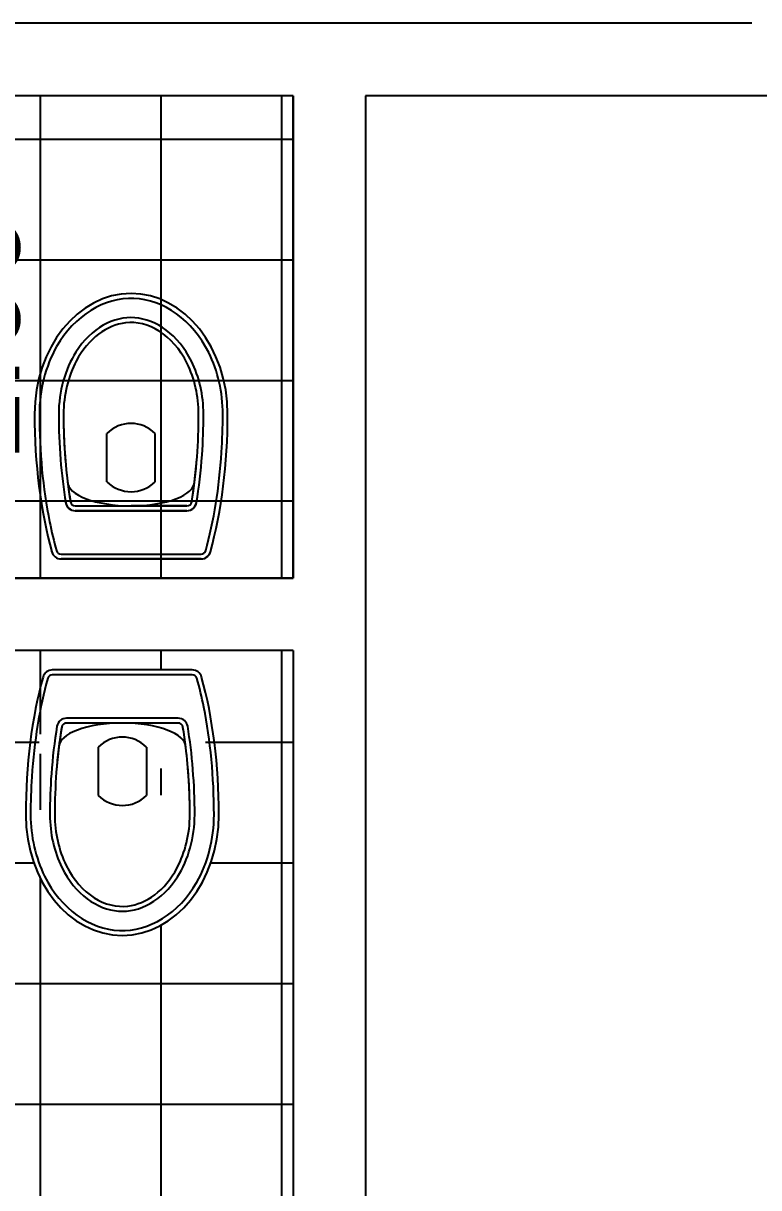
# Model space of a CAD drawing. Extents: x 2 to 41.9, y 0.3 to 42.9.
# Drawn here: x 12.276 to 13.799, y 34.863 to 37.276 of the extents above; entities that cross this region are included whole.
import ezdxf

# ---------------------------------------------------------------- set-up
doc = ezdxf.new("R2010")
doc.units = 0
doc.header["$MEASUREMENT"] = 0
doc.layers.get('0').update_dxf_attribs({"linetype": 'CONTINUOUS'})
doc.layers.get('DEFPOINTS').update_dxf_attribs({"linetype": 'CONTINUOUS'})
for name, color, linetype in [('BLOCOS', 5, 'CONTINUOUS'), ('HACHURA', 1, 'CONTINUOUS'), ('PAREDE', 7, 'CONTINUOUS')]:
    doc.layers.add(name, color=color, linetype=linetype)
doc.styles.add('PADRÃO', font='', dxfattribs={"height": 0.2})
doc.styles.get('PADRÃO').set_extended_font_data('AvantGarde Bk BT')
doc.dimstyles.new('PADRÃOS', dxfattribs={"dimtxt": 0.15, "dimasz": 0.1, "dimexe": 1.25, "dimexo": 0.625, "dimgap": 0.1, "dimtad": 0, "dimjust": 1, "dimzin": 1, "dimdsep": 46, "dimtxsty": 'PADRÃO', "dimcen": 2.5, "dimse1": 1, "dimse2": 1, "dimsd1": 1, "dimsd2": 1, "dimclrt": 1, "dimadec": 0, "dimazin": 0, "dimtfac": 1, "dimtdec": 4, "dimtmove": 0, "dimatfit": 3, "dimfxl": 1, "dimtolj": 1, "dimtzin": 0, "dimarcsym": 0})

# ---------------------------------------------------------------- blocks, each defined once
blk = doc.blocks.new('VASOSAN')
at = {"layer": 'BLOCOS'}
for p, q in [((-0.04999870165021036, 0.1999637913173729), (-0.04999870165021036, 0.300036208682684)), ((0.05000129834978395, 0.2000000000000171), (0.05000129834978395, 0.3000000000000398)), ((-0.1156899891503542, 0.1500000000000057), (0.1156563640565906, 0.1500000000000057)), ((-0.1156907586723577, 0.1400000000000148), (0.1156608751354042, 0.1400000000000148)), ((-0.144958964094414, 0.05000000000001137), (0.144958964094414, 0.05000000000001137)), ((-0.1449592708755176, 0.04000000000002046), (0.1449618675667352, 0.04000000000002046))]:
    blk.add_line(p, q, dxfattribs=at)
for centre, radius, start, end in [((-1.681254687468936e-05, 0.2500000000000284), 0.07072348561596478, 44.98962509969003, 134.9688828081831), ((-1.681254687468936e-05, 0.2500000000000284), 0.07072348561596478, 225.0311171918169, 315.01037490031), ((-0.1156907586724003, 0.1599999999999966), 0.02, 189.3867869031125, 270.0000000001221), ((-0.1156899891503826, 0.1599999999999113), 0.01, 189.3843767903272, 270.0000000002443), ((0.1156563640566048, 0.1599999999999397), 0.01, 269.9999999999185, 350.5758748885445), ((0.1156608751354185, 0.1600000000000534), 0.02, 269.9999999999593, 350.5771305827586), ((-0.1449592708755176, 0.06000000000784667), 0.02, 195.5363314444965, 269.9999999879495), ((-0.1449589640944282, 0.0600000000000307), 0.01, 195.5346797106506, 270), ((0.1449589640941156, 0.06000000000059913), 0.01, 270.0000000017912, 344.483103753554), ((0.1449618675666784, 0.06000000000008754), 0.02, 270.0000000001221, 344.463668535786)]:
    blk.add_arc(centre, radius, start, end, dxfattribs=at)
for centre, major_axis, ratio, start_param, end_param in [((1.298349786793551e-06, 0.3400000000000034), (0, 0.25), 0.8000000000000114, 4.71238898038469, 7.853981633974483), ((1.298349786793551e-06, 0.3400000000000034), (0, 0.5), 0.4000000000000057, 1.570796326794897, 2.178171401941273), ((1.298349786793551e-06, 0.3400000000000034), (0, 0.5), 0.4000000000000057, 4.10501390519934, 4.71238898038469), ((3.162615456631102e-06, 0.2000000000000171), (-0.1315416254084454, 0), 0.380107846735427, 0, 3.141592653589793)]:
    blk.add_ellipse(centre, major_axis=major_axis, ratio=ratio, start_param=start_param, end_param=end_param, dxfattribs=at)
for points, knots in [([(0.1900012983497845, 0.3400000000000034), (0.1900012983497845, 0.3848761319792686), (0.1797393390216371, 0.4296688513161939), (0.1275724019719462, 0.5345347987748141), (0.06728061332151469, 0.5774883381547511), (-0.05557463358574921, 0.5822833263597715), (-0.1176873313140447, 0.5442092108278018), (-0.1772271428546759, 0.4396819034496957), (-0.1899987016502109, 0.3899119131999385), (-0.1899987016502109, 0.3400000000000034)], [4.71238898038469, 4.71238898038469, 4.71238898038469, 4.71238898038469, 5.268704666077937, 5.268704666077937, 6.251971787216637, 6.251971787216637, 7.235238908355337, 7.235238908355337, 7.853981633974483, 7.853981633974483, 7.853981633974483, 7.853981633974483]), ([(0.1500012983497925, 0.3400000000000034), (0.1500012983497925, 0.3788440209133057), (0.1410350669412708, 0.4175642631073231), (0.09785548235792874, 0.5046356523495774), (0.05186252916044509, 0.5365242863162791), (-0.035906470330346, 0.5428969122828846), (-0.08268716521656927, 0.5186239494114204), (-0.136675398657502, 0.4336095243094746), (-0.1499987016502189, 0.3869668551708401), (-0.1499987016502189, 0.3400000000000034)], [4.71238898038469, 4.71238898038469, 4.71238898038469, 4.71238898038469, 5.267303564860582, 5.267303564860582, 6.225165062483076, 6.225165062483076, 7.18302656010557, 7.18302656010557, 7.853981633974483, 7.853981633974483, 7.853981633974483, 7.853981633974483]), ([(0.1400012983497874, 0.3400000000000034), (0.1400012983497874, 0.3772837390730786), (0.1313244408788421, 0.4146147677288923), (0.08614040026922964, 0.5057958350239744), (0.03502463044166859, 0.5349710805647021), (-0.04931088296146413, 0.5246485128546965), (-0.08846614740087944, 0.4978919085569657), (-0.1301770436703151, 0.4186244413023701), (-0.139998701650228, 0.3793231752999873), (-0.139998701650228, 0.3400000000000034)], [4.71238898038469, 4.71238898038469, 4.71238898038469, 4.71238898038469, 5.266984672173268, 5.266984672173268, 6.376176055750425, 6.376176055750425, 7.268653195712185, 7.268653195712185, 7.853981633974483, 7.853981633974483, 7.853981633974483, 7.853981633974483]), ([(-0.1899987016502109, 0.3400000000000034), (-0.1899987016502109, 0.2628456380244302), (-0.1826597402104682, 0.1857481592563204), (-0.1646350625580055, 0.0962993025843275), (-0.1598779088782436, 0.07633152029333701), (-0.1545936493339752, 0.05732178411361133)], [1.570796326794897, 1.570796326794897, 1.570796326794897, 1.570796326794897, 2.037455774227855, 2.037455774227855, 2.178171373096618, 2.178171373096618, 2.178171373096618, 2.178171373096618]), ([(0.1255213970934932, 0.158362586435743), (0.1304959230626253, 0.1883329397418549), (0.1342856674288981, 0.2197754344096836), (0.1388984311594896, 0.280892952358073), (0.1400012983497874, 0.3104504303007616), (0.1400012983497874, 0.3400000000000034)], [4.319424209334854, 4.319424209334854, 4.319424209334854, 4.319424209334854, 4.526146784234752, 4.526146784234752, 4.71238898038469, 4.71238898038469, 4.71238898038469, 4.71238898038469]), ([(0.1353910129756457, 0.1567256052765629), (0.1406375926198677, 0.1883393074453181), (0.1445703338030171, 0.2215366219332111), (0.1489940345178695, 0.2833246268364178), (0.1500012983497925, 0.3116621455754114), (0.1500012983497925, 0.3400000000000034)], [4.319414935773391, 4.319414935773391, 4.319414935773391, 4.319414935773391, 4.53527739023095, 4.53527739023095, 4.71238898038469, 4.71238898038469, 4.71238898038469, 4.71238898038469]), ([(0.1545944801337669, 0.0573247746568768), (0.1714080019636555, 0.1178830224408784), (0.1827947395838834, 0.188231392050767), (0.1891612343353728, 0.2873542333339003), (0.1900012983497845, 0.3136769834079587), (0.1900012983497845, 0.3400000000000034)], [4.105016649121983, 4.105016649121983, 4.105016649121983, 4.105016649121983, 4.553177186481221, 4.553177186481221, 4.71238898038469, 4.71238898038469, 4.71238898038469, 4.71238898038469])]:
    blk.add_open_spline(points, degree=3, knots=knots, dxfattribs=at)
for points in [[(-0.1499987016502189, 0.3400000000000034), (-0.1499987016502189, 0.2771333061211863), (-0.1449377691834997, 0.2142947379843179), (-0.1354229546785177, 0.1567380311504962)], [(-0.1399987016502138, 0.3400000000000034), (-0.1399987016502138, 0.2776703725988909), (-0.1349701841103865, 0.2153313553609451), (-0.1255561557510418, 0.1583694305881238)]]:
    blk.add_open_spline(points, degree=3, dxfattribs=at)
blk = doc.blocks.new('*D44')
at = {"color": 0, "linetype": 'ByBlock', "ltscale": 0.015}
for p, q in [((143.6079886768518, 150.8400570419524), (143.6079886768518, 150.711279569425)), ((143.6079886768518, 149.8400570419524), (143.6079886768518, 149.9688345144799))]:
    blk.add_line(p, q, dxfattribs=at)
at = {"layer": 'DEFPOINTS', "color": 0, "linetype": 'ByBlock', "ltscale": 0.015}
for p in [(144.2733502805891, 150.8400570419524), (143.6079886768518, 149.8400570419524), (144.2733502805891, 149.8400570419524)]:
    blk.add_point(p, dxfattribs=at)
at = {"color": 1, "linetype": 'ByBlock', "ltscale": 0.015, "insert": (143.6079886768518, 150.3400570419524), "char_height": 0.2, "attachment_point": 5, "rotation": 90, "style": 'PADRÃO'}
blk.add_mtext('\\A1;1.00', dxfattribs=at)

msp = doc.modelspace()

# ---------------------------------------------------------------- hatches: boundary and pattern name
at = {"layer": 'HACHURA', "ltscale": 0.015}
h = msp.add_hatch(dxfattribs=at)
h.set_pattern_fill('NET', color=256, scale=2, style=0)
h.set_pattern_definition([(0, (-131.4387593750527, -113.7138025247024), (0, 0.25), []), (90, (-131.4387593750527, -113.7138025247024), (-0.25, 1.530757942277972e-17), [])])
h.paths.add_polyline_path([(11.73634810441314, 37.12625451724993), (11.73634810441314, 37.27625451724995), (10.99634810441313, 37.27625451724996), (10.99634810441313, 37.12625451724995), (11.04634810441314, 37.12625451724995), (11.04634810441314, 36.32625451724994, 0.4580704259902203)])
edge = h.paths.add_edge_path()
edge.add_line((11.76634810441314, 37.12625451725003), (11.73634810441314, 37.12625451724992))
edge.add_arc((11.04634810441314, 37.02381701724993), 0.6975624999999972, -90, 8.444460412284172, ccw=False)
edge.add_line((11.04634810441314, 36.32625451724994), (10.99634810441313, 36.32625451724993))
edge.add_line((10.99634810441313, 36.32625451724993), (10.99634810441313, 37.12625451724995))
edge.add_line((10.99634810441313, 37.12625451724995), (10.96634810441313, 37.12625451724995))
edge.add_line((10.96634810441313, 37.12625451724995), (10.83459090553632, 37.12625451725))
edge.add_line((10.83459090553632, 37.12625451725), (10.83459090553632, 36.12625451725003))
edge.add_line((10.83459090553632, 36.12625451725003), (11.60837815948313, 36.12625451725003))
edge.add_arc((12.1757404775833, 36.37625451725003), 0.6200000000000047, 180, 203.7799947314119, ccw=False)
edge.add_ellipse((11.8657404775833, 36.37625451725003), major_axis=(0.3100000000000023, 0), ratio=0.645161290322576, start_angle=0, end_angle=180, ccw=False)
edge.add_arc((11.55574047758335, 36.37625451725003), 0.6200000000000075, 336.22000526858824, 359.9999999999619, ccw=False)
edge.add_line((12.12310279568353, 36.12625451725003), (12.83459090553632, 36.12625451725003))
edge.add_line((12.83459090553632, 36.12625451725003), (12.83459090553631, 37.12625451725006))
edge.add_line((12.83459090553631, 37.12625451725006), (11.76634810441314, 37.12625451725003))
edge = h.paths.add_edge_path(flags=16)
edge.add_ellipse((12.49900964990624, 36.46625451725004), major_axis=(0, 0.25), ratio=0.8000000000000114, start_angle=270, end_angle=450, ccw=False)
edge.add_ellipse((12.49900964990624, 36.46625451725004), major_axis=(0, 0.5), ratio=0.4000000000000057, start_angle=235.1999716104384, end_angle=270, ccw=False)
edge.add_arc((12.64397021912313, 36.18625451725008), 0.02000000000002895, 270.0000000000051, 348.17726239963224, ccw=False)
edge.add_line((12.64397021912313, 36.16625451725005), (12.35404908068094, 36.16625451725005))
edge.add_arc((12.35404908068311, 36.18625451725005), 0.01999999999999963, 191.8227371116409, 269.9999999937712, ccw=False)
edge.add_ellipse((12.49900964990624, 36.46625451725004), major_axis=(0, 0.5), ratio=0.4000000000000057, start_angle=90, end_angle=124.80002838732861, ccw=False)
edge = h.paths.add_edge_path(flags=0)
edge.add_ellipse((12.49900964990624, 36.46625451725004), major_axis=(0, 0.25), ratio=0.8000000000000114, start_angle=270, end_angle=450, ccw=False)
edge.add_ellipse((12.49900964990624, 36.46625451725004), major_axis=(0, 0.5), ratio=0.4000000000000057, start_angle=235.1999716104384, end_angle=270, ccw=False)
edge.add_arc((12.64397021912312, 36.18625451725005), 0.02000000000000036, 270.00000000003564, 348.1772623965156, ccw=False)
edge.add_line((12.64397021912313, 36.16625451725005), (12.35404908068094, 36.16625451725005))
edge.add_arc((12.35404908068311, 36.18625451725005), 0.01999999999999963, 191.8227371116409, 269.9999999937712, ccw=False)
edge.add_ellipse((12.49900964990624, 36.46625451725004), major_axis=(0, 0.5), ratio=0.4000000000000057, start_angle=90, end_angle=124.80002838732861, ccw=False)
h.paths.add_polyline_path([(12.33478463653394, 36.18088039484514, -87591.22421088778), (12.33478488197233, 36.18087951510763, -24280.77721393522), (12.33478576770821, 36.18087634160857, -2.318217611569753e-05), (12.33478526907977, 36.18087812789375, -3.549918195385507e-05), (12.33478450584428, 36.18088086334615, -26818.30775939527), (12.33478530754894, 36.18087799005912, -3.100011118157728e-05), (12.33478464100528, 36.18088037881688, -28039.89899806089), (12.33478540784292, 36.18087763072477, -8.8520753430567e-05), (12.33478350518637, 36.18088445200101), (12.33478351233554, 36.18088442635279, 5.231645901669556e-05)], flags=16)
edge = h.paths.add_edge_path()
edge.add_line((12.83459090553632, 35.97625451725), (10.83459090553632, 35.97625451725003))
edge.add_line((10.83459090553632, 35.97625451725003), (10.83459090553632, 35.50704598190881))
edge.add_arc((11.08459090553632, 34.93968366380864), 0.6200000000000047, 90.00000000000063, 113.77999473141259, ccw=False)
edge.add_ellipse((11.08459090553632, 35.24968366380864), major_axis=(-5.694419545274096e-17, -0.3100000000000023), ratio=0.645161290322576, start_angle=0, end_angle=180, ccw=False)
edge.add_arc((11.08459090553631, 35.55968366380858), 0.6200000000000077, 246.2200052685888, 269.99999999996, ccw=False)
edge.add_line((10.83459090553632, 34.9923213457084), (10.83459090553632, 33.27625451725004))
edge.add_line((10.83459090553632, 33.27625451725004), (12.83459090553632, 33.27625451725004))
edge.add_line((12.83459090553632, 33.27625451725004), (12.83459090553632, 33.99269660395262))
edge.add_line((12.83459090553632, 33.99269660395262), (12.83459090553629, 34.02269660395258))
edge.add_arc((12.73215340553631, 34.71269660395259), 0.6975625000000055, 180, 278.44446041228343, ccw=False)
edge.add_line((12.03459090553631, 34.71269660395259), (12.03459090553631, 34.7626966039526))
edge.add_line((12.03459090553631, 34.7626966039526), (12.83459090553632, 34.76269660395261))
edge.add_line((12.83459090553632, 34.76269660395261), (12.83459090553632, 34.79269660395261))
edge.add_line((12.83459090553632, 34.79269660395261), (12.83459090553632, 35.97625451725))
edge = h.paths.add_edge_path(flags=16)
edge.add_arc((12.62577143204875, 35.91625451724997), 0.02000000000000321, 11.822737111930223, 89.9999999937661, ccw=False)
edge.add_ellipse((12.48081086282562, 35.63625451724999), major_axis=(-8.72096990976734e-15, -0.5), ratio=0.4000000000000057, start_angle=90, end_angle=124.80002838732861, ccw=False)
edge.add_ellipse((12.48081086282562, 35.63625451724999), major_axis=(-4.36048495488367e-15, -0.25), ratio=0.8000000000000114, start_angle=270, end_angle=450, ccw=False)
edge.add_ellipse((12.48081086282562, 35.63625451724999), major_axis=(-8.72096990976734e-15, -0.5), ratio=0.4000000000000057, start_angle=235.1999716104384, end_angle=270, ccw=False)
edge.add_arc((12.33585029360874, 35.91625451724998), 0.02000000000000035, 90.00000000003558, 168.1772623967661, ccw=False)
edge.add_line((12.33585029360873, 35.93625451724998), (12.62577143205092, 35.93625451724998))
h.paths.add_polyline_path([(12.83459090553632, 34.7626966039526), (12.83459090553632, 34.71269660395259), (12.03459090553631, 34.71269660395259, 0.4580704259902459), (12.83459090553636, 34.0226966039526), (12.98459090553632, 34.0226966039526), (12.98459090553632, 34.76269660395261)])
h.paths.add_polyline_path([(12.01510842267814, 36.3050319897775), (12.01510842267814, 36.94747704472256), (12.3233501809199, 36.94747704472256), (12.3233501809199, 36.3050319897775)], flags=25)
h.paths.add_polyline_path([(12.01510842267814, 36.3050319897775), (12.01510842267814, 36.94747704472256), (12.3233501809199, 36.94747704472256), (12.3233501809199, 36.3050319897775)], flags=24)
h.paths.add_polyline_path([(11.90643156487696, 33.68324260538852), (12.58459090553631, 33.68324260538852), (12.58459090553631, 33.37500084714677), (11.90643156487696, 33.37500084714677)], flags=24)
h.paths.add_polyline_path([(10.97040283616161, 33.52625451725005), (10.97040283616161, 34.20441385790939), (11.27864459440337, 34.20441385790939), (11.27864459440337, 33.52625451725005)], flags=24)
h.paths.add_polyline_path([(11.90643156487696, 33.68324260538852), (12.58459090553631, 33.68324260538852), (12.58459090553631, 33.37500084714677), (11.90643156487696, 33.37500084714677)], flags=8)
h.paths.add_polyline_path([(10.97040283616161, 33.52625451725005), (10.97040283616161, 34.20441385790939), (11.27864459440337, 34.20441385790939), (11.27864459440337, 33.52625451725005)], flags=8)
h.paths.add_polyline_path([(11.28143381974707, 34.85092742682333), (11.99393381974707, 34.85092742682333), (11.99393381974707, 35.16287797627388), (11.28143381974707, 35.16287797627388)], flags=24)

# ---------------------------------------------------------------- linework, layer by layer
at = {"layer": 'BLOCOS'}
for p, q in [((12.44900964990623, 36.32621830856741), (12.44900964990623, 36.42629072593272)), ((12.54900964990625, 36.32625451725005), (12.54900964990625, 36.42625451725007)), ((12.3833183624061, 36.27625451725004), (12.61466471561303, 36.27625451725004)), ((12.38331759288408, 36.26625451725005), (12.61466922669186, 36.26625451725005)), ((12.35404938746203, 36.17625451725004), (12.64396731565088, 36.17625451725004)), ((12.35404908068094, 36.16625451725005), (12.64397021912319, 36.16625451725005)), ((12.62577143205093, 35.93625451724998), (12.33585029360867, 35.93625451724998)), ((12.62577112526981, 35.92625451724999), (12.33585319708098, 35.92625451724999)), ((12.59650291984775, 35.83625451724998), (12.36515128604, 35.83625451724998)), ((12.59650215032576, 35.82625451724999), (12.3651557971188, 35.82625451724999)), ((12.43081086282561, 35.77625451724998), (12.43081086282561, 35.67625451724996)), ((12.5308108628256, 35.77629072593263), (12.5308108628256, 35.67621830856731))]:
    msp.add_line(p, q, dxfattribs=at)
for centre, radius, start, end in [((12.49899153900958, 36.37625451725006), 0.07072348561596478, 44.98962509969003, 134.9688828081831), ((12.49899153900958, 36.37625451725006), 0.07072348561596478, 225.0311171918169, 315.01037490031), ((12.38331759288405, 36.28625451725003), 0.02, 189.3867869031125, 270.0000000001221), ((12.38331836240607, 36.28625451724994), 0.01, 189.3843767903272, 270.0000000002443), ((12.61466471561306, 36.28625451724997), 0.01, 269.9999999999185, 350.5758748885445), ((12.61466922669186, 36.28625451725009), 0.02, 269.9999999999593, 350.5771305827586), ((12.35404908068094, 36.18625451725788), 0.02, 195.5363314444965, 269.9999999879495), ((12.35404938746203, 36.18625451725006), 0.01, 195.5346797106506, 270), ((12.64396731565057, 36.18625451725063), 0.01, 270.0000000017912, 344.483103753554), ((12.64397021912313, 36.18625451725012), 0.02, 270.0000000001221, 344.463668535786), ((12.33585029360873, 35.91625451724991), 0.02, 90.0000000001211, 164.463668535785), ((12.62577143205093, 35.91625451724215), 0.02, 15.53633144449555, 89.99999998794853), ((12.33585319708129, 35.9162545172494), 0.01, 90.00000000179024, 164.4831037535531), ((12.62577112526984, 35.91625451724997), 0.01, 15.53467971064961, 89.99999999999895), ((12.36515128604, 35.81625451724994), 0.02, 89.99999999995828, 170.5771305827576), ((12.59650291984781, 35.81625451725), 0.02, 9.386786903111489, 90.0000000001211), ((12.3651557971188, 35.81625451725006), 0.01, 89.99999999991759, 170.5758748885436), ((12.59650215032579, 35.81625451725009), 0.01, 9.384376790326145, 90.00000000024326), ((12.48082897372228, 35.72625451724997), 0.07072348561596478, 45.03111719181589, 135.010374900309), ((12.48082897372228, 35.72625451724997), 0.07072348561596478, 224.989625099689, 314.9688828081822)]:
    msp.add_arc(centre, radius, start, end, dxfattribs=at)
for centre, major_axis, ratio, start_param, end_param in [((12.49900964990624, 36.46625451725004), (0, 0.25), 0.8000000000000114, 4.71238898038469, 7.853981633974483), ((12.49900964990624, 36.46625451725004), (0, 0.25), 0.8000000000000114, 4.71238898038469, 7.853981633974483), ((12.49900964990624, 36.46625451725004), (0, 0.5), 0.4000000000000057, 1.570796326794897, 2.178171401941273), ((12.49900964990624, 36.46625451725004), (0, 0.5), 0.4000000000000057, 1.570796326794897, 2.178171401941273), ((12.49900964990624, 36.46625451725004), (0, 0.5), 0.4000000000000057, 4.10501390519934, 4.71238898038469), ((12.49900964990624, 36.46625451725004), (0, 0.5), 0.4000000000000057, 4.10501390519934, 4.71238898038469), ((12.49901151417191, 36.32625451725005), (-0.1315416254084454, 0), 0.380107846735427, 0, 3.141592653589793), ((12.49901151417191, 36.32625451725005), (-0.1315416254084454, 0), 0.380107846735427, 0, 1.570396823569564), ((12.49901151417191, 36.32625451725005), (-0.1315416254084454, 0), 0.380107846735427, 0, 1.570396823569564), ((12.49901151417191, 36.32625451725005), (-0.1315416254084454, 0), 0.380107846735427, 0, 1.570396823569564), ((12.49901151417191, 36.32625451725005), (-0.1315416254084454, 0), 0.380107846735427, 0, 1.570396823569564), ((12.49901151417191, 36.32625451725005), (-0.1315416254084454, 0), 0.380107846735427, 0, 1.570396823569564), ((12.49901151417191, 36.32625451725005), (-0.1315416254084454, 0), 0.380107846735427, 0, 1.570396823569564), ((12.49901151417191, 36.32625451725005), (-0.1315416254084454, 0), 0.380107846735427, 0, 1.570396823569564), ((12.49901151417191, 36.32625451725005), (-0.1315416254084454, 0), 0.380107846735427, 1.571195830020229, 3.141592653589793), ((12.49901151417191, 36.32625451725005), (-0.1315416254084454, 0), 0.380107846735427, 1.571195830020229, 3.141592653589793), ((12.49901151417191, 36.32625451725005), (-0.1315416254084454, 0), 0.380107846735427, 1.571195830020229, 3.141592653589793), ((12.49901151417191, 36.32625451725005), (-0.1315416254084454, 0), 0.380107846735427, 1.571195830020229, 3.141592653589793), ((12.49901151417191, 36.32625451725005), (-0.1315416254084454, 0), 0.380107846735427, 1.571195830020229, 3.141592653589793), ((12.49901151417191, 36.32625451725005), (-0.1315416254084454, 0), 0.380107846735427, 1.571195830020229, 3.141592653589793), ((12.49901151417191, 36.32625451725005), (-0.1315416254084454, 0), 0.380107846735427, 1.571195830020229, 3.141592653589793), ((12.49901151417191, 36.32625451725005), (-0.1315416254084454, 0), 0.380107846735427, 1.570396823569564, 1.571195830020229), ((12.49901151417191, 36.32625451725005), (-0.1315416254084454, 0), 0.380107846735427, 1.570396823569564, 1.571195830020229), ((12.49901151417191, 36.32625451725005), (-0.1315416254084454, 0), 0.380107846735427, 1.570396823569564, 1.571195830020229), ((12.49901151417191, 36.32625451725005), (-0.1315416254084454, 0), 0.380107846735427, 1.570396823569564, 1.571195830020229), ((12.49901151417191, 36.32625451725005), (-0.1315416254084454, 0), 0.380107846735427, 1.570396823569564, 1.571195830020229), ((12.49901151417191, 36.32625451725005), (-0.1315416254084454, 0), 0.380107846735427, 1.570396823569564, 1.571195830020229), ((12.49901151417191, 36.32625451725005), (-0.1315416254084454, 0), 0.380107846735427, 1.570396823569564, 1.571195830020229), ((12.48081086282562, 35.63625451724999), (-8.72096990976734e-15, -0.5), 0.4000000000000057, 4.10501390519934, 4.71238898038469), ((12.48081086282562, 35.63625451724999), (-8.72096990976734e-15, -0.5), 0.4000000000000057, 4.10501390519934, 4.71238898038469), ((12.48081086282562, 35.63625451724999), (-8.72096990976734e-15, -0.5), 0.4000000000000057, 1.570796326794897, 2.178171401941273), ((12.48081086282562, 35.63625451724999), (-8.72096990976734e-15, -0.5), 0.4000000000000057, 1.570796326794897, 2.178171401941273), ((12.48080899855995, 35.77625451724998), (0.1315416254084454, -2.294341114137878e-15), 0.380107846735427, 0, 3.141592653589793), ((12.48080899855995, 35.77625451724998), (0.1315416254084454, -2.294341114137878e-15), 0.380107846735427, 1.571195830020236, 3.141592653589793), ((12.48080899855995, 35.77625451724998), (0.1315416254084454, -2.294341114137878e-15), 0.380107846735427, 1.570396823569571, 1.571195830020236), ((12.48080899855995, 35.77625451724998), (0.1315416254084454, -2.294341114137878e-15), 0.380107846735427, 0, 1.570396823569571), ((12.48081086282562, 35.63625451724999), (-4.36048495488367e-15, -0.25), 0.8000000000000114, 4.71238898038469, 7.853981633974483), ((12.48081086282562, 35.63625451724999), (-4.36048495488367e-15, -0.25), 0.8000000000000114, 4.71238898038469, 7.853981633974483)]:
    msp.add_ellipse(centre, major_axis=major_axis, ratio=ratio, start_param=start_param, end_param=end_param, dxfattribs=at)
for points, knots in [([(12.68900964990624, 36.46625451725004), (12.68900964990624, 36.5111306492293), (12.67874769057809, 36.55592336856623), (12.6265807535284, 36.66078931602485), (12.56628896487797, 36.70374285540478), (12.44343371797069, 36.7085378436098), (12.38132102024241, 36.67046372807783), (12.32178120870176, 36.56593642069973), (12.30900964990624, 36.51616643044997), (12.30900964990624, 36.46625451725004)], [4.71238898038469, 4.71238898038469, 4.71238898038469, 4.71238898038469, 5.268704666077937, 5.268704666077937, 6.251971787216637, 6.251971787216637, 7.235238908355337, 7.235238908355337, 7.853981633974483, 7.853981633974483, 7.853981633974483, 7.853981633974483]), ([(12.68900964990624, 36.46625451725004), (12.68900964990624, 36.5111306492293), (12.67874769057809, 36.55592336856623), (12.6265807535284, 36.66078931602485), (12.56628896487797, 36.70374285540478), (12.44343371797069, 36.7085378436098), (12.38132102024241, 36.67046372807783), (12.32178120870176, 36.56593642069973), (12.30900964990624, 36.51616643044997), (12.30900964990624, 36.46625451725004)], [4.71238898038469, 4.71238898038469, 4.71238898038469, 4.71238898038469, 5.268704666077937, 5.268704666077937, 6.251971787216637, 6.251971787216637, 7.235238908355337, 7.235238908355337, 7.853981633974483, 7.853981633974483, 7.853981633974483, 7.853981633974483]), ([(12.68900964990624, 36.46625451725004), (12.68900964990624, 36.5111306492293), (12.67874769057809, 36.55592336856623), (12.6265807535284, 36.66078931602485), (12.56628896487797, 36.70374285540478), (12.44343371797069, 36.7085378436098), (12.38132102024241, 36.67046372807783), (12.32178120870176, 36.56593642069973), (12.30900964990624, 36.51616643044997), (12.30900964990624, 36.46625451725004)], [4.71238898038469, 4.71238898038469, 4.71238898038469, 4.71238898038469, 5.268704666077937, 5.268704666077937, 6.251971787216637, 6.251971787216637, 7.235238908355337, 7.235238908355337, 7.853981633974483, 7.853981633974483, 7.853981633974483, 7.853981633974483]), ([(12.68900964990624, 36.46625451725004), (12.68900964990624, 36.5111306492293), (12.67874769057809, 36.55592336856623), (12.6265807535284, 36.66078931602485), (12.56628896487797, 36.70374285540478), (12.44343371797069, 36.7085378436098), (12.38132102024241, 36.67046372807783), (12.32178120870176, 36.56593642069973), (12.30900964990624, 36.51616643044997), (12.30900964990624, 36.46625451725004)], [4.71238898038469, 4.71238898038469, 4.71238898038469, 4.71238898038469, 5.268704666077937, 5.268704666077937, 6.251971787216637, 6.251971787216637, 7.235238908355337, 7.235238908355337, 7.853981633974483, 7.853981633974483, 7.853981633974483, 7.853981633974483]), ([(12.68900964990624, 36.46625451725004), (12.68900964990624, 36.5111306492293), (12.67874769057809, 36.55592336856623), (12.6265807535284, 36.66078931602485), (12.56628896487797, 36.70374285540478), (12.44343371797069, 36.7085378436098), (12.38132102024241, 36.67046372807783), (12.32178120870176, 36.56593642069973), (12.30900964990624, 36.51616643044997), (12.30900964990624, 36.46625451725004)], [4.71238898038469, 4.71238898038469, 4.71238898038469, 4.71238898038469, 5.268704666077937, 5.268704666077937, 6.251971787216637, 6.251971787216637, 7.235238908355337, 7.235238908355337, 7.853981633974483, 7.853981633974483, 7.853981633974483, 7.853981633974483]), ([(12.64900964990625, 36.46625451725004), (12.64900964990625, 36.50509853816334), (12.64004341849773, 36.54381878035736), (12.5968638339144, 36.63089016959961), (12.5508708807169, 36.66277880356631), (12.46310188122609, 36.66915142953292), (12.4163211863399, 36.64487846666145), (12.36233295289895, 36.55986404155951), (12.34900964990624, 36.51322137242087), (12.34900964990624, 36.46625451725004)], [4.71238898038469, 4.71238898038469, 4.71238898038469, 4.71238898038469, 5.267303564860582, 5.267303564860582, 6.225165062483076, 6.225165062483076, 7.18302656010557, 7.18302656010557, 7.853981633974483, 7.853981633974483, 7.853981633974483, 7.853981633974483]), ([(12.64900964990625, 36.46625451725004), (12.64900964990625, 36.50509853816334), (12.64004341849773, 36.54381878035736), (12.5968638339144, 36.63089016959961), (12.5508708807169, 36.66277880356631), (12.46310188122609, 36.66915142953292), (12.4163211863399, 36.64487846666145), (12.36233295289895, 36.55986404155951), (12.34900964990624, 36.51322137242087), (12.34900964990624, 36.46625451725004)], [4.71238898038469, 4.71238898038469, 4.71238898038469, 4.71238898038469, 5.267303564860582, 5.267303564860582, 6.225165062483076, 6.225165062483076, 7.18302656010557, 7.18302656010557, 7.853981633974483, 7.853981633974483, 7.853981633974483, 7.853981633974483]), ([(12.64900964990625, 36.46625451725004), (12.64900964990625, 36.50509853816334), (12.64004341849773, 36.54381878035736), (12.5968638339144, 36.63089016959961), (12.5508708807169, 36.66277880356631), (12.46310188122609, 36.66915142953292), (12.4163211863399, 36.64487846666145), (12.36233295289895, 36.55986404155951), (12.34900964990624, 36.51322137242087), (12.34900964990624, 36.46625451725004)], [4.71238898038469, 4.71238898038469, 4.71238898038469, 4.71238898038469, 5.267303564860582, 5.267303564860582, 6.225165062483076, 6.225165062483076, 7.18302656010557, 7.18302656010557, 7.853981633974483, 7.853981633974483, 7.853981633974483, 7.853981633974483]), ([(12.64900964990625, 36.46625451725004), (12.64900964990625, 36.50509853816334), (12.64004341849773, 36.54381878035736), (12.5968638339144, 36.63089016959961), (12.5508708807169, 36.66277880356631), (12.46310188122609, 36.66915142953292), (12.4163211863399, 36.64487846666145), (12.36233295289895, 36.55986404155951), (12.34900964990624, 36.51322137242087), (12.34900964990624, 36.46625451725004)], [4.71238898038469, 4.71238898038469, 4.71238898038469, 4.71238898038469, 5.267303564860582, 5.267303564860582, 6.225165062483076, 6.225165062483076, 7.18302656010557, 7.18302656010557, 7.853981633974483, 7.853981633974483, 7.853981633974483, 7.853981633974483]), ([(12.64900964990625, 36.46625451725004), (12.64900964990625, 36.50509853816334), (12.64004341849773, 36.54381878035736), (12.5968638339144, 36.63089016959961), (12.5508708807169, 36.66277880356631), (12.46310188122609, 36.66915142953292), (12.4163211863399, 36.64487846666145), (12.36233295289895, 36.55986404155951), (12.34900964990624, 36.51322137242087), (12.34900964990624, 36.46625451725004)], [4.71238898038469, 4.71238898038469, 4.71238898038469, 4.71238898038469, 5.267303564860582, 5.267303564860582, 6.225165062483076, 6.225165062483076, 7.18302656010557, 7.18302656010557, 7.853981633974483, 7.853981633974483, 7.853981633974483, 7.853981633974483]), ([(12.64900964990625, 36.46625451725004), (12.64900964990625, 36.50509853816334), (12.64004341849773, 36.54381878035736), (12.5968638339144, 36.63089016959961), (12.5508708807169, 36.66277880356631), (12.46310188122609, 36.66915142953292), (12.4163211863399, 36.64487846666145), (12.36233295289895, 36.55986404155951), (12.34900964990624, 36.51322137242087), (12.34900964990624, 36.46625451725004)], [4.71238898038469, 4.71238898038469, 4.71238898038469, 4.71238898038469, 5.267303564860582, 5.267303564860582, 6.225165062483076, 6.225165062483076, 7.18302656010557, 7.18302656010557, 7.853981633974483, 7.853981633974483, 7.853981633974483, 7.853981633974483]), ([(12.63900964990623, 36.46625451725004), (12.63900964990623, 36.50353825632311), (12.6303327924353, 36.54086928497892), (12.5851487518257, 36.63205035227401), (12.53403298199814, 36.66122559781473), (12.44969746859499, 36.65090303010473), (12.41054220415558, 36.624146425807), (12.36883130788615, 36.5448789585524), (12.35900964990623, 36.50557769255002), (12.35900964990623, 36.46625451725004)], [4.71238898038469, 4.71238898038469, 4.71238898038469, 4.71238898038469, 5.266984672173268, 5.266984672173268, 6.376176055750425, 6.376176055750425, 7.268653195712185, 7.268653195712185, 7.853981633974483, 7.853981633974483, 7.853981633974483, 7.853981633974483]), ([(12.63900964990623, 36.46625451725004), (12.63900964990623, 36.50353825632311), (12.6303327924353, 36.54086928497892), (12.5851487518257, 36.63205035227401), (12.53403298199814, 36.66122559781473), (12.44969746859499, 36.65090303010473), (12.41054220415558, 36.624146425807), (12.36883130788615, 36.5448789585524), (12.35900964990623, 36.50557769255002), (12.35900964990623, 36.46625451725004)], [4.71238898038469, 4.71238898038469, 4.71238898038469, 4.71238898038469, 5.266984672173268, 5.266984672173268, 6.376176055750425, 6.376176055750425, 7.268653195712185, 7.268653195712185, 7.853981633974483, 7.853981633974483, 7.853981633974483, 7.853981633974483]), ([(12.63900964990623, 36.46625451725004), (12.63900964990623, 36.50353825632311), (12.6303327924353, 36.54086928497892), (12.5851487518257, 36.63205035227401), (12.53403298199814, 36.66122559781473), (12.44969746859499, 36.65090303010473), (12.41054220415558, 36.624146425807), (12.36883130788615, 36.5448789585524), (12.35900964990623, 36.50557769255002), (12.35900964990623, 36.46625451725004)], [4.71238898038469, 4.71238898038469, 4.71238898038469, 4.71238898038469, 5.266984672173268, 5.266984672173268, 6.376176055750425, 6.376176055750425, 7.268653195712185, 7.268653195712185, 7.853981633974483, 7.853981633974483, 7.853981633974483, 7.853981633974483]), ([(12.63900964990623, 36.46625451725004), (12.63900964990623, 36.50353825632311), (12.6303327924353, 36.54086928497892), (12.5851487518257, 36.63205035227401), (12.53403298199814, 36.66122559781473), (12.44969746859499, 36.65090303010473), (12.41054220415558, 36.624146425807), (12.36883130788615, 36.5448789585524), (12.35900964990623, 36.50557769255002), (12.35900964990623, 36.46625451725004)], [4.71238898038469, 4.71238898038469, 4.71238898038469, 4.71238898038469, 5.266984672173268, 5.266984672173268, 6.376176055750425, 6.376176055750425, 7.268653195712185, 7.268653195712185, 7.853981633974483, 7.853981633974483, 7.853981633974483, 7.853981633974483]), ([(12.63900964990623, 36.46625451725004), (12.63900964990623, 36.50353825632311), (12.6303327924353, 36.54086928497892), (12.5851487518257, 36.63205035227401), (12.53403298199814, 36.66122559781473), (12.44969746859499, 36.65090303010473), (12.41054220415558, 36.624146425807), (12.36883130788615, 36.5448789585524), (12.35900964990623, 36.50557769255002), (12.35900964990623, 36.46625451725004)], [4.71238898038469, 4.71238898038469, 4.71238898038469, 4.71238898038469, 5.266984672173268, 5.266984672173268, 6.376176055750425, 6.376176055750425, 7.268653195712185, 7.268653195712185, 7.853981633974483, 7.853981633974483, 7.853981633974483, 7.853981633974483]), ([(12.63900964990623, 36.46625451725004), (12.63900964990623, 36.50353825632311), (12.6303327924353, 36.54086928497892), (12.5851487518257, 36.63205035227401), (12.53403298199814, 36.66122559781473), (12.44969746859499, 36.65090303010473), (12.41054220415558, 36.624146425807), (12.36883130788615, 36.5448789585524), (12.35900964990623, 36.50557769255002), (12.35900964990623, 36.46625451725004)], [4.71238898038469, 4.71238898038469, 4.71238898038469, 4.71238898038469, 5.266984672173268, 5.266984672173268, 6.376176055750425, 6.376176055750425, 7.268653195712185, 7.268653195712185, 7.853981633974483, 7.853981633974483, 7.853981633974483, 7.853981633974483]), ([(12.63900964990623, 36.46625451725004), (12.63900964990623, 36.50353825632311), (12.6303327924353, 36.54086928497892), (12.5851487518257, 36.63205035227401), (12.53403298199814, 36.66122559781473), (12.44969746859499, 36.65090303010473), (12.41054220415558, 36.624146425807), (12.36883130788615, 36.5448789585524), (12.35900964990623, 36.50557769255002), (12.35900964990623, 36.46625451725004)], [4.71238898038469, 4.71238898038469, 4.71238898038469, 4.71238898038469, 5.266984672173268, 5.266984672173268, 6.376176055750425, 6.376176055750425, 7.268653195712185, 7.268653195712185, 7.853981633974483, 7.853981633974483, 7.853981633974483, 7.853981633974483]), ([(12.63900964990623, 36.46625451725004), (12.63900964990623, 36.50353825632311), (12.6303327924353, 36.54086928497892), (12.5851487518257, 36.63205035227401), (12.53403298199814, 36.66122559781473), (12.44969746859499, 36.65090303010473), (12.41054220415558, 36.624146425807), (12.36883130788615, 36.5448789585524), (12.35900964990623, 36.50557769255002), (12.35900964990623, 36.46625451725004)], [4.71238898038469, 4.71238898038469, 4.71238898038469, 4.71238898038469, 5.266984672173268, 5.266984672173268, 6.376176055750425, 6.376176055750425, 7.268653195712185, 7.268653195712185, 7.853981633974483, 7.853981633974483, 7.853981633974483, 7.853981633974483]), ([(12.30900964990624, 36.46625451725004), (12.30900964990624, 36.38910015527446), (12.316348611346, 36.31200267650635), (12.33437328899845, 36.22255381983436), (12.33913044267823, 36.20258603754337), (12.34441470222248, 36.18357630136364)], [1.570796326794897, 1.570796326794897, 1.570796326794897, 1.570796326794897, 2.037455774227855, 2.037455774227855, 2.178171373096618, 2.178171373096618, 2.178171373096618, 2.178171373096618]), ([(12.30900964990624, 36.46625451725004), (12.30900964990624, 36.38910015527446), (12.316348611346, 36.31200267650635), (12.33437328899845, 36.22255381983436), (12.33913044267823, 36.20258603754337), (12.34441470222248, 36.18357630136364)], [1.570796326794897, 1.570796326794897, 1.570796326794897, 1.570796326794897, 2.037455774227855, 2.037455774227855, 2.178171373096618, 2.178171373096618, 2.178171373096618, 2.178171373096618]), ([(12.30900964990624, 36.46625451725004), (12.30900964990624, 36.38910015527446), (12.316348611346, 36.31200267650635), (12.33437328899845, 36.22255381983436), (12.33913044267823, 36.20258603754337), (12.34441470222248, 36.18357630136364)], [1.570796326794897, 1.570796326794897, 1.570796326794897, 1.570796326794897, 2.037455774227855, 2.037455774227855, 2.178171373096618, 2.178171373096618, 2.178171373096618, 2.178171373096618]), ([(12.62452974864996, 36.28461710368578), (12.62950427461908, 36.31458745699189), (12.63329401898537, 36.34602995165972), (12.63790678271593, 36.40714746960811), (12.63900964990623, 36.43670494755079), (12.63900964990623, 36.46625451725004)], [4.319424209334854, 4.319424209334854, 4.319424209334854, 4.319424209334854, 4.526146784234752, 4.526146784234752, 4.71238898038469, 4.71238898038469, 4.71238898038469, 4.71238898038469]), ([(12.63055313958037, 36.32625451725019), (12.632662962702, 36.34326902781717), (12.63439514108515, 36.36061943718889), (12.63790678271593, 36.40714746960811), (12.63900964990623, 36.43670494755079), (12.63900964990623, 36.46625451725004)], [4.41322961952104, 4.41322961952104, 4.41322961952104, 4.41322961952104, 4.526146784234752, 4.526146784234752, 4.71238898038469, 4.71238898038469, 4.71238898038469, 4.71238898038469]), ([(12.63055313958037, 36.32625451725019), (12.632662962702, 36.34326902781717), (12.63439514108515, 36.36061943718889), (12.63790678271593, 36.40714746960811), (12.63900964990623, 36.43670494755079), (12.63900964990623, 36.46625451725004)], [4.41322961952104, 4.41322961952104, 4.41322961952104, 4.41322961952104, 4.526146784234752, 4.526146784234752, 4.71238898038469, 4.71238898038469, 4.71238898038469, 4.71238898038469]), ([(12.63055313958037, 36.32625451725019), (12.632662962702, 36.34326902781717), (12.63439514108515, 36.36061943718889), (12.63790678271593, 36.40714746960811), (12.63900964990623, 36.43670494755079), (12.63900964990623, 36.46625451725004)], [4.41322961952104, 4.41322961952104, 4.41322961952104, 4.41322961952104, 4.526146784234752, 4.526146784234752, 4.71238898038469, 4.71238898038469, 4.71238898038469, 4.71238898038469]), ([(12.63055313958037, 36.32625451725019), (12.632662962702, 36.34326902781717), (12.63439514108515, 36.36061943718889), (12.63790678271593, 36.40714746960811), (12.63900964990623, 36.43670494755079), (12.63900964990623, 36.46625451725004)], [4.41322961952104, 4.41322961952104, 4.41322961952104, 4.41322961952104, 4.526146784234752, 4.526146784234752, 4.71238898038469, 4.71238898038469, 4.71238898038469, 4.71238898038469]), ([(12.63055313958037, 36.32625451725019), (12.632662962702, 36.34326902781717), (12.63439514108515, 36.36061943718889), (12.63790678271593, 36.40714746960811), (12.63900964990623, 36.43670494755079), (12.63900964990623, 36.46625451725004)], [4.41322961952104, 4.41322961952104, 4.41322961952104, 4.41322961952104, 4.526146784234752, 4.526146784234752, 4.71238898038469, 4.71238898038469, 4.71238898038469, 4.71238898038469]), ([(12.63055313958037, 36.32625451725019), (12.632662962702, 36.34326902781717), (12.63439514108515, 36.36061943718889), (12.63790678271593, 36.40714746960811), (12.63900964990623, 36.43670494755079), (12.63900964990623, 36.46625451725004)], [4.41322961952104, 4.41322961952104, 4.41322961952104, 4.41322961952104, 4.526146784234752, 4.526146784234752, 4.71238898038469, 4.71238898038469, 4.71238898038469, 4.71238898038469]), ([(12.63055313958037, 36.32625451725019), (12.632662962702, 36.34326902781717), (12.63439514108515, 36.36061943718889), (12.63790678271593, 36.40714746960811), (12.63900964990623, 36.43670494755079), (12.63900964990623, 36.46625451725004)], [4.41322961952104, 4.41322961952104, 4.41322961952104, 4.41322961952104, 4.526146784234752, 4.526146784234752, 4.71238898038469, 4.71238898038469, 4.71238898038469, 4.71238898038469]), ([(12.6343993645321, 36.2829801225266), (12.63964594417632, 36.31459382469535), (12.64357868535947, 36.34779113918324), (12.64800238607432, 36.40957914408645), (12.64900964990625, 36.43791666282544), (12.64900964990625, 36.46625451725004)], [4.319414935773391, 4.319414935773391, 4.319414935773391, 4.319414935773391, 4.53527739023095, 4.53527739023095, 4.71238898038469, 4.71238898038469, 4.71238898038469, 4.71238898038469]), ([(12.6343993645321, 36.2829801225266), (12.63964594417632, 36.31459382469535), (12.64357868535947, 36.34779113918324), (12.64800238607432, 36.40957914408645), (12.64900964990625, 36.43791666282544), (12.64900964990625, 36.46625451725004)], [4.319414935773391, 4.319414935773391, 4.319414935773391, 4.319414935773391, 4.53527739023095, 4.53527739023095, 4.71238898038469, 4.71238898038469, 4.71238898038469, 4.71238898038469]), ([(12.6343993645321, 36.2829801225266), (12.63964594417632, 36.31459382469535), (12.64357868535947, 36.34779113918324), (12.64800238607432, 36.40957914408645), (12.64900964990625, 36.43791666282544), (12.64900964990625, 36.46625451725004)], [4.319414935773391, 4.319414935773391, 4.319414935773391, 4.319414935773391, 4.53527739023095, 4.53527739023095, 4.71238898038469, 4.71238898038469, 4.71238898038469, 4.71238898038469]), ([(12.6343993645321, 36.2829801225266), (12.63964594417632, 36.31459382469535), (12.64357868535947, 36.34779113918324), (12.64800238607432, 36.40957914408645), (12.64900964990625, 36.43791666282544), (12.64900964990625, 36.46625451725004)], [4.319414935773391, 4.319414935773391, 4.319414935773391, 4.319414935773391, 4.53527739023095, 4.53527739023095, 4.71238898038469, 4.71238898038469, 4.71238898038469, 4.71238898038469]), ([(12.6343993645321, 36.2829801225266), (12.63964594417632, 36.31459382469535), (12.64357868535947, 36.34779113918324), (12.64800238607432, 36.40957914408645), (12.64900964990625, 36.43791666282544), (12.64900964990625, 36.46625451725004)], [4.319414935773391, 4.319414935773391, 4.319414935773391, 4.319414935773391, 4.53527739023095, 4.53527739023095, 4.71238898038469, 4.71238898038469, 4.71238898038469, 4.71238898038469]), ([(12.6343993645321, 36.2829801225266), (12.63964594417632, 36.31459382469535), (12.64357868535947, 36.34779113918324), (12.64800238607432, 36.40957914408645), (12.64900964990625, 36.43791666282544), (12.64900964990625, 36.46625451725004)], [4.319414935773391, 4.319414935773391, 4.319414935773391, 4.319414935773391, 4.53527739023095, 4.53527739023095, 4.71238898038469, 4.71238898038469, 4.71238898038469, 4.71238898038469]), ([(12.65360283169022, 36.18357929190691), (12.6704163535201, 36.24413753969091), (12.68180309114032, 36.3144859093008), (12.68816958589181, 36.41360875058393), (12.68900964990624, 36.43993150065799), (12.68900964990624, 36.46625451725004)], [4.105016649121983, 4.105016649121983, 4.105016649121983, 4.105016649121983, 4.553177186481221, 4.553177186481221, 4.71238898038469, 4.71238898038469, 4.71238898038469, 4.71238898038469]), ([(12.65360283169022, 36.18357929190691), (12.6704163535201, 36.24413753969091), (12.68180309114032, 36.3144859093008), (12.68816958589181, 36.41360875058393), (12.68900964990624, 36.43993150065799), (12.68900964990624, 36.46625451725004)], [4.105016649121983, 4.105016649121983, 4.105016649121983, 4.105016649121983, 4.553177186481221, 4.553177186481221, 4.71238898038469, 4.71238898038469, 4.71238898038469, 4.71238898038469]), ([(12.65360283169022, 36.18357929190691), (12.6704163535201, 36.24413753969091), (12.68180309114032, 36.3144859093008), (12.68816958589181, 36.41360875058393), (12.68900964990624, 36.43993150065799), (12.68900964990624, 36.46625451725004)], [4.105016649121983, 4.105016649121983, 4.105016649121983, 4.105016649121983, 4.553177186481221, 4.553177186481221, 4.71238898038469, 4.71238898038469, 4.71238898038469, 4.71238898038469]), ([(12.65360283169022, 36.18357929190691), (12.6704163535201, 36.24413753969091), (12.68180309114032, 36.3144859093008), (12.68816958589181, 36.41360875058393), (12.68900964990624, 36.43993150065799), (12.68900964990624, 36.46625451725004)], [4.105016649121983, 4.105016649121983, 4.105016649121983, 4.105016649121983, 4.553177186481221, 4.553177186481221, 4.71238898038469, 4.71238898038469, 4.71238898038469, 4.71238898038469]), ([(12.32621768104164, 35.91892974259312), (12.30940415921174, 35.85837149480912), (12.29801742159151, 35.78802312519923), (12.29165092684002, 35.6889002839161), (12.29081086282562, 35.66257753384204), (12.29081086282562, 35.63625451724999)], [4.105016649121983, 4.105016649121983, 4.105016649121983, 4.105016649121983, 4.553177186481221, 4.553177186481221, 4.71238898038469, 4.71238898038469, 4.71238898038469, 4.71238898038469]), ([(12.32621768104164, 35.91892974259312), (12.30940415921174, 35.85837149480912), (12.29801742159151, 35.78802312519923), (12.29165092684002, 35.6889002839161), (12.29081086282562, 35.66257753384204), (12.29081086282562, 35.63625451724999)], [4.105016649121983, 4.105016649121983, 4.105016649121983, 4.105016649121983, 4.553177186481221, 4.553177186481221, 4.71238898038469, 4.71238898038469, 4.71238898038469, 4.71238898038469]), ([(12.67081086282562, 35.63625451724999), (12.67081086282562, 35.71340887922557), (12.66347190138586, 35.79050635799368), (12.64544722373341, 35.87995521466567), (12.64069007005364, 35.89992299695666), (12.63540581050938, 35.91893273313639)], [1.570796326794897, 1.570796326794897, 1.570796326794897, 1.570796326794897, 2.037455774227855, 2.037455774227855, 2.178171373096618, 2.178171373096618, 2.178171373096618, 2.178171373096618]), ([(12.67081086282562, 35.63625451724999), (12.67081086282562, 35.71340887922557), (12.66347190138586, 35.79050635799368), (12.64544722373341, 35.87995521466567), (12.64069007005364, 35.89992299695666), (12.63540581050938, 35.91893273313639)], [1.570796326794897, 1.570796326794897, 1.570796326794897, 1.570796326794897, 2.037455774227855, 2.037455774227855, 2.178171373096618, 2.178171373096618, 2.178171373096618, 2.178171373096618]), ([(12.34542114819976, 35.81952891197344), (12.34017456855554, 35.78791520980468), (12.33624182737239, 35.75471789531679), (12.33181812665754, 35.69292989041358), (12.33081086282562, 35.66459237167459), (12.33081086282562, 35.63625451724999)], [4.319414935773391, 4.319414935773391, 4.319414935773391, 4.319414935773391, 4.53527739023095, 4.53527739023095, 4.71238898038469, 4.71238898038469, 4.71238898038469, 4.71238898038469]), ([(12.34542114819976, 35.81952891197344), (12.34017456855554, 35.78791520980468), (12.33624182737239, 35.75471789531679), (12.33181812665754, 35.69292989041358), (12.33081086282562, 35.66459237167459), (12.33081086282562, 35.63625451724999)], [4.319414935773391, 4.319414935773391, 4.319414935773391, 4.319414935773391, 4.53527739023095, 4.53527739023095, 4.71238898038469, 4.71238898038469, 4.71238898038469, 4.71238898038469]), ([(12.3552907640819, 35.81789193081426), (12.35031623811278, 35.78792157750814), (12.3465264937465, 35.75647908284031), (12.3419137300159, 35.69536156489193), (12.34081086282561, 35.66580408694924), (12.34081086282561, 35.63625451724999)], [4.319424209334854, 4.319424209334854, 4.319424209334854, 4.319424209334854, 4.526146784234752, 4.526146784234752, 4.71238898038469, 4.71238898038469, 4.71238898038469, 4.71238898038469]), ([(12.34926737315146, 35.7762545172499), (12.34715755002983, 35.75924000668289), (12.34542537164671, 35.74188959731114), (12.3419137300159, 35.69536156489193), (12.34081086282561, 35.66580408694924), (12.34081086282561, 35.63625451724999)], [4.413229619520949, 4.413229619520949, 4.413229619520949, 4.413229619520949, 4.526146784234752, 4.526146784234752, 4.71238898038469, 4.71238898038469, 4.71238898038469, 4.71238898038469]), ([(12.29081086282562, 35.63625451724999), (12.29081086282562, 35.59137838527073), (12.30107282215377, 35.5465856659338), (12.35323975920346, 35.44171971847518), (12.41353154785389, 35.39876617909525), (12.53638679476114, 35.39397119089023), (12.59849949248945, 35.4320453064222), (12.65803930403007, 35.5365726138003), (12.67081086282562, 35.58634260405006), (12.67081086282562, 35.63625451724999)], [4.71238898038469, 4.71238898038469, 4.71238898038469, 4.71238898038469, 5.268704666077937, 5.268704666077937, 6.251971787216637, 6.251971787216637, 7.235238908355337, 7.235238908355337, 7.853981633974483, 7.853981633974483, 7.853981633974483, 7.853981633974483]), ([(12.29081086282562, 35.63625451724999), (12.29081086282562, 35.59137838527073), (12.30107282215377, 35.5465856659338), (12.35323975920346, 35.44171971847518), (12.41353154785389, 35.39876617909525), (12.53638679476114, 35.39397119089023), (12.59849949248945, 35.4320453064222), (12.65803930403007, 35.5365726138003), (12.67081086282562, 35.58634260405006), (12.67081086282562, 35.63625451724999)], [4.71238898038469, 4.71238898038469, 4.71238898038469, 4.71238898038469, 5.268704666077937, 5.268704666077937, 6.251971787216637, 6.251971787216637, 7.235238908355337, 7.235238908355337, 7.853981633974483, 7.853981633974483, 7.853981633974483, 7.853981633974483]), ([(12.33081086282562, 35.63625451724999), (12.33081086282562, 35.59741049633669), (12.33977709423414, 35.55869025414268), (12.38295667881746, 35.47161886490042), (12.42894963201496, 35.43973023093372), (12.51671863150574, 35.43335760496711), (12.56349932639196, 35.45763056783858), (12.61748755983291, 35.54264499294052), (12.63081086282563, 35.58928766207916), (12.63081086282563, 35.63625451724999)], [4.71238898038469, 4.71238898038469, 4.71238898038469, 4.71238898038469, 5.267303564860582, 5.267303564860582, 6.225165062483076, 6.225165062483076, 7.18302656010557, 7.18302656010557, 7.853981633974483, 7.853981633974483, 7.853981633974483, 7.853981633974483]), ([(12.33081086282562, 35.63625451724999), (12.33081086282562, 35.59741049633669), (12.33977709423414, 35.55869025414268), (12.38295667881746, 35.47161886490042), (12.42894963201496, 35.43973023093372), (12.51671863150574, 35.43335760496711), (12.56349932639196, 35.45763056783858), (12.61748755983291, 35.54264499294052), (12.63081086282563, 35.58928766207916), (12.63081086282563, 35.63625451724999)], [4.71238898038469, 4.71238898038469, 4.71238898038469, 4.71238898038469, 5.267303564860582, 5.267303564860582, 6.225165062483076, 6.225165062483076, 7.18302656010557, 7.18302656010557, 7.853981633974483, 7.853981633974483, 7.853981633974483, 7.853981633974483]), ([(12.34081086282561, 35.63625451724999), (12.34081086282561, 35.59897077817692), (12.34948772029657, 35.56163974952111), (12.39467176090616, 35.47045868222602), (12.44578753073372, 35.4412834366853), (12.53012304413687, 35.4516060043953), (12.56927830857629, 35.47836260869303), (12.61098920484571, 35.55763007594763), (12.62081086282564, 35.59693134195001), (12.62081086282564, 35.63625451724999)], [4.71238898038469, 4.71238898038469, 4.71238898038469, 4.71238898038469, 5.266984672173268, 5.266984672173268, 6.376176055750425, 6.376176055750425, 7.268653195712185, 7.268653195712185, 7.853981633974483, 7.853981633974483, 7.853981633974483, 7.853981633974483]), ([(12.34081086282561, 35.63625451724999), (12.34081086282561, 35.59897077817692), (12.34948772029657, 35.56163974952111), (12.39467176090616, 35.47045868222602), (12.44578753073372, 35.4412834366853), (12.53012304413687, 35.4516060043953), (12.56927830857629, 35.47836260869303), (12.61098920484571, 35.55763007594763), (12.62081086282564, 35.59693134195001), (12.62081086282564, 35.63625451724999)], [4.71238898038469, 4.71238898038469, 4.71238898038469, 4.71238898038469, 5.266984672173268, 5.266984672173268, 6.376176055750425, 6.376176055750425, 7.268653195712185, 7.268653195712185, 7.853981633974483, 7.853981633974483, 7.853981633974483, 7.853981633974483])]:
    msp.add_open_spline(points, degree=3, knots=knots, dxfattribs=at)
for points in [[(12.34900964990624, 36.46625451725004), (12.34900964990624, 36.40338782337122), (12.35407058237294, 36.34054925523435), (12.36358539687794, 36.28299254840053)], [(12.34900964990624, 36.46625451725004), (12.34900964990624, 36.40338782337122), (12.35407058237294, 36.34054925523435), (12.36358539687794, 36.28299254840053)], [(12.34900964990624, 36.46625451725004), (12.34900964990624, 36.40338782337122), (12.35407058237294, 36.34054925523435), (12.36358539687794, 36.28299254840053)], [(12.34900964990624, 36.46625451725004), (12.34900964990624, 36.40338782337122), (12.35407058237294, 36.34054925523435), (12.36358539687794, 36.28299254840053)], [(12.34900964990624, 36.46625451725004), (12.34900964990624, 36.40338782337122), (12.35407058237294, 36.34054925523435), (12.36358539687794, 36.28299254840053)], [(12.34900964990624, 36.46625451725004), (12.34900964990624, 36.40338782337122), (12.35407058237294, 36.34054925523435), (12.36358539687794, 36.28299254840053)], [(12.35900964990626, 36.46625451725004), (12.35900964990626, 36.40392488984892), (12.36403816744607, 36.34158587261098), (12.37345219580541, 36.28462394783816)], [(12.35900964990626, 36.46625451725004), (12.35900964990626, 36.41880096217679), (12.36192431336207, 36.37134196450259), (12.36746988876345, 36.32625451725033)], [(12.35900964990626, 36.46625451725004), (12.35900964990626, 36.41880096217679), (12.36192431336207, 36.37134196450259), (12.36746988876345, 36.32625451725033)], [(12.35900964990626, 36.46625451725004), (12.35900964990626, 36.41880096217679), (12.36192431336207, 36.37134196450259), (12.36746988876345, 36.32625451725033)], [(12.35900964990626, 36.46625451725004), (12.35900964990626, 36.41880096217679), (12.36192431336207, 36.37134196450259), (12.36746988876345, 36.32625451725033)], [(12.35900964990626, 36.46625451725004), (12.35900964990626, 36.41880096217679), (12.36192431336207, 36.37134196450259), (12.36746988876345, 36.32625451725033)], [(12.35900964990626, 36.46625451725004), (12.35900964990626, 36.41880096217679), (12.36192431336207, 36.37134196450259), (12.36746988876345, 36.32625451725033)], [(12.36746988876345, 36.32625451725033), (12.36920835452526, 36.31212018895044), (12.37120537077837, 36.29821892262279), (12.37345219580541, 36.28462394783816)], [(12.36746988876345, 36.32625451725033), (12.36920835452526, 36.31212018895044), (12.37120537077837, 36.29821892262279), (12.37345219580541, 36.28462394783816)], [(12.36746988876345, 36.32625451725033), (12.36920835452526, 36.31212018895044), (12.37120537077837, 36.29821892262279), (12.37345219580541, 36.28462394783816)], [(12.36746988876345, 36.32625451725033), (12.36920835452526, 36.31212018895044), (12.37120537077837, 36.29821892262279), (12.37345219580541, 36.28462394783816)], [(12.36746988876345, 36.32625451725033), (12.36920835452526, 36.31212018895044), (12.37120537077837, 36.29821892262279), (12.37345219580541, 36.28462394783816)], [(12.36746988876345, 36.32625451725033), (12.36920835452526, 36.31212018895044), (12.37120537077837, 36.29821892262279), (12.37345219580541, 36.28462394783816)], [(12.62452974864996, 36.28461710368578), (12.6267870611338, 36.29821688245531), (12.62880041382033, 36.3121197916139), (12.63055313958037, 36.32625451725019)], [(12.62452974864996, 36.28461710368578), (12.6267870611338, 36.29821688245531), (12.62880041382033, 36.3121197916139), (12.63055313958037, 36.32625451725019)], [(12.62452974864996, 36.28461710368578), (12.6267870611338, 36.29821688245531), (12.62880041382033, 36.3121197916139), (12.63055313958037, 36.32625451725019)], [(12.62452974864996, 36.28461710368578), (12.6267870611338, 36.29821688245531), (12.62880041382033, 36.3121197916139), (12.63055313958037, 36.32625451725019)], [(12.62452974864996, 36.28461710368578), (12.6267870611338, 36.29821688245531), (12.62880041382033, 36.3121197916139), (12.63055313958037, 36.32625451725019)], [(12.62452974864996, 36.28461710368578), (12.6267870611338, 36.29821688245531), (12.62880041382033, 36.3121197916139), (12.63055313958037, 36.32625451725019)], [(12.62452974864996, 36.28461710368578), (12.6267870611338, 36.29821688245531), (12.62880041382033, 36.3121197916139), (12.63055313958037, 36.32625451725019)], [(12.3552907640819, 35.81789193081426), (12.35303345159804, 35.80429215204472), (12.3510200989115, 35.79038924288616), (12.34926737315146, 35.7762545172499)], [(12.62081086282561, 35.63625451724999), (12.62081086282561, 35.69858414465111), (12.61578234528579, 35.76092316188905), (12.60636831692645, 35.81788508666187)], [(12.61235062396838, 35.7762545172497), (12.61061215820658, 35.79038884554959), (12.60861514195346, 35.80429011187724), (12.60636831692645, 35.81788508666187)], [(12.63081086282563, 35.63625451724999), (12.63081086282563, 35.69912121112881), (12.62574993035889, 35.76195977926568), (12.61623511585393, 35.8195164860995)], [(12.63081086282563, 35.63625451724999), (12.63081086282563, 35.69912121112881), (12.62574993035889, 35.76195977926568), (12.61623511585393, 35.8195164860995)], [(12.62081086282561, 35.63625451724999), (12.62081086282561, 35.68370807232327), (12.6178961993698, 35.73116706999747), (12.61235062396838, 35.7762545172497)]]:
    msp.add_open_spline(points, degree=3, dxfattribs=at)
at = {"layer": 'HACHURA', "color": 7, "ltscale": 0.015}
for p, q in [((12.83459090553632, 37.12625451725006), (11.76634810441314, 37.12625451725003)), ((12.83459090553632, 36.12625451725003), (12.83459090553632, 37.12625451725006)), ((12.12310279568354, 36.12625451725003), (12.83459090553632, 36.12625451725003))]:
    msp.add_line(p, q, dxfattribs=at)
at = {"layer": 'HACHURA', "color": 5, "ltscale": 0.015}
for p, q in [((12.61466471561303, 36.27625451725004), (12.49901151417191, 36.27625451725004)), ((12.61466922669186, 36.26625451725005), (12.38331759288405, 36.26625451725005)), ((12.64397021912313, 36.16625451725005), (12.35404908068094, 36.16625451725005))]:
    msp.add_line(p, q, dxfattribs=at)
for centre, radius, start, end in [((12.38331759288403, 36.28625451725006), 0.02000000000000539, 184.4237061759961, 270.0000000000814), ((12.38331836240602, 36.28625451725028), 0.009999999999986088, 188.1652545376268, 189.3843768219714), ((12.61466471561303, 36.28625451725006), 0.01000000000000313, 270, 351.7749275757952), ((12.61466922669186, 36.28625451725006), 0.02000000000001443, 270, 355.5318288975989), ((12.35404908068313, 36.18625451725003), 0.01999999999999973, 191.8227371122637, 269.9999999937305), ((12.35404938746203, 36.18625451725001), 0.00999999999999701, 186.614917412346, 195.5346797123286), ((12.64397021912313, 36.18625451725009), 0.02000000000002971, 270, 348.1772623976048), ((12.64396731565057, 36.18625451725049), 0.009999999999995231, 344.4831037160192, 353.3660727892181)]:
    msp.add_arc(centre, radius, start, end, dxfattribs=at)
at = {"layer": 'PAREDE', "ltscale": 0.015}
for p, q in [((13.78459090553628, 37.27625451724998), (11.76634810441314, 37.27625451724995)), ((12.83459090553632, 37.12625451725003), (11.76634810441314, 37.12625451725003)), ((12.83459090553632, 37.12625451725003), (12.83459090553632, 36.12625451725003)), ((12.98459090553632, 37.12625451725003), (12.98459090553632, 35.97625451725003)), ((15.33459090553632, 37.12625451725003), (12.98459090553632, 37.12625451725003)), ((12.83459090553632, 36.12625451725003), (10.83459090553632, 36.12625451725003)), ((12.83459090553632, 35.97625451725), (10.83459090553632, 35.97625451725003)), ((12.83459090553632, 35.97625451725006), (12.83459090553632, 34.79269660395261)), ((12.98459090553632, 35.97625451725006), (12.98459090553632, 34.79269660395261))]:
    msp.add_line(p, q, dxfattribs=at)

# ---------------------------------------------------------------- block references
at = {"layer": 'HACHURA', "ltscale": 0.015}
msp.add_blockref('VASOSAN', (12.49900835155645, 36.12625451725003), dxfattribs=at)
at = {"layer": 'HACHURA', "ltscale": 0.015, "rotation": 179.999999999999}
msp.add_blockref('VASOSAN', (12.48081216117541, 35.97625451725), dxfattribs=at)

# ---------------------------------------------------------------- dimensions: what is measured, and where the dimension line sits
at = {"layer": 'HACHURA', "ltscale": 0.015}
dim = msp.add_linear_dim(base=(12.16922930179902, 36.12625451725003), p1=(12.83459090553632, 37.12625451725003), p2=(12.83459090553632, 36.12625451725003), angle=90, dimstyle='PADRÃOS', dxfattribs=at)
dim.commit()
dim.dimension.update_dxf_attribs({"geometry": '*D44', "text_midpoint": (12.16922930179902, 36.62625451725003), "insert": (-131.4387593750527, -113.7138025247024)})

doc.saveas('drawing.dxf')
